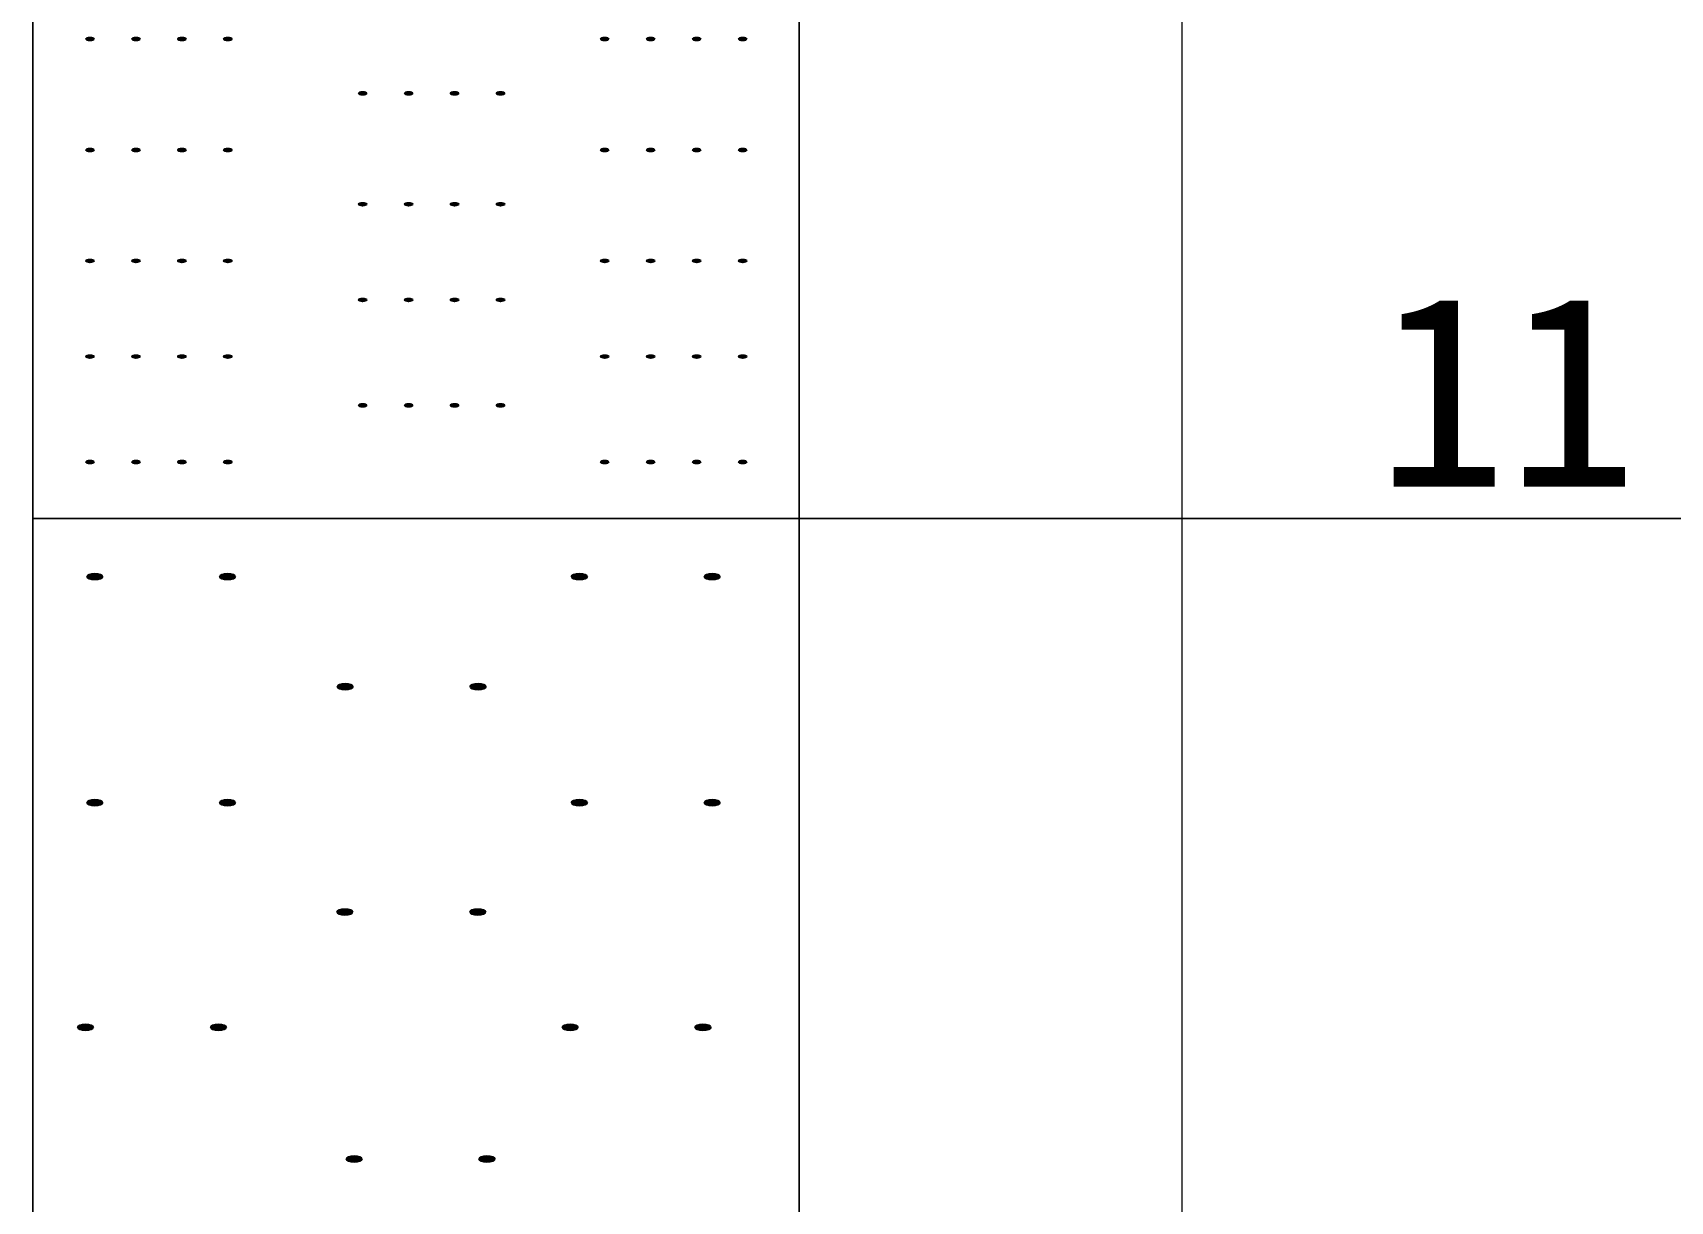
# Model space of a CAD drawing. Header units: millimetres. Extents: x -182 to 395, y -757 to 122.
# Drawn here: x -120.23 to -98.86, y -256.84 to -241.58 of the extents above; entities that cross this region are included whole.
import ezdxf

# ---------------------------------------------------------------- set-up
doc = ezdxf.new("R2010")
doc.units = ezdxf.units.MM
for name, color, linetype in [('KY2WL', 7, 'Continuous'), ('KY6WL', 7, 'Continuous'), ('岩性描述WT', 7, 'Continuous')]:
    doc.layers.add(name, color=color, linetype=linetype)
doc.styles.get("Standard").update_dxf_attribs({"font": ''})
doc.styles.get('Standard').set_extended_font_data('SimSun')

msp = doc.modelspace()

# ---------------------------------------------------------------- hatches: boundary and pattern name
at = {"layer": 'KY2WL'}
h = msp.add_hatch(color=256, dxfattribs=at)
edge = h.paths.add_edge_path()
edge.add_ellipse((-119.482, -241.667), major_axis=(0.05, 0), ratio=0.4, start_angle=0, end_angle=180)
edge.add_ellipse((-119.482, -241.667), major_axis=(0.05, 0), ratio=0.4, start_angle=180, end_angle=360)
h = msp.add_hatch(color=256, dxfattribs=at)
edge = h.paths.add_edge_path()
edge.add_ellipse((-118.882, -241.667), major_axis=(0.05, 0), ratio=0.4, start_angle=0, end_angle=180)
edge.add_ellipse((-118.882, -241.667), major_axis=(0.05, 0), ratio=0.4, start_angle=180, end_angle=360)
h = msp.add_hatch(color=256, dxfattribs=at)
edge = h.paths.add_edge_path()
edge.add_ellipse((-118.282, -241.667), major_axis=(0.05, 0), ratio=0.4, start_angle=0, end_angle=180)
edge.add_ellipse((-118.282, -241.667), major_axis=(0.05, 0), ratio=0.4, start_angle=180, end_angle=360)
h = msp.add_hatch(color=256, dxfattribs=at)
edge = h.paths.add_edge_path()
edge.add_ellipse((-117.682, -241.667), major_axis=(0.05, 0), ratio=0.4, start_angle=0, end_angle=180)
edge.add_ellipse((-117.682, -241.667), major_axis=(0.05, 0), ratio=0.4, start_angle=180, end_angle=360)
h = msp.add_hatch(color=256, dxfattribs=at)
edge = h.paths.add_edge_path()
edge.add_ellipse((-112.764, -241.667), major_axis=(0.05, 0), ratio=0.4, start_angle=0, end_angle=180)
edge.add_ellipse((-112.764, -241.667), major_axis=(0.05, 0), ratio=0.4, start_angle=180, end_angle=360)
h = msp.add_hatch(color=256, dxfattribs=at)
edge = h.paths.add_edge_path()
edge.add_ellipse((-112.164, -241.667), major_axis=(0.05, 0), ratio=0.4, start_angle=0, end_angle=180)
edge.add_ellipse((-112.164, -241.667), major_axis=(0.05, 0), ratio=0.4, start_angle=180, end_angle=360)
h = msp.add_hatch(color=256, dxfattribs=at)
edge = h.paths.add_edge_path()
edge.add_ellipse((-111.564, -241.667), major_axis=(0.05, 0), ratio=0.4, start_angle=0, end_angle=180)
edge.add_ellipse((-111.564, -241.667), major_axis=(0.05, 0), ratio=0.4, start_angle=180, end_angle=360)
h = msp.add_hatch(color=256, dxfattribs=at)
edge = h.paths.add_edge_path()
edge.add_ellipse((-110.964, -241.667), major_axis=(0.05, 0), ratio=0.4, start_angle=0, end_angle=180)
edge.add_ellipse((-110.964, -241.667), major_axis=(0.05, 0), ratio=0.4, start_angle=180, end_angle=360)
h = msp.add_hatch(color=256, dxfattribs=at)
edge = h.paths.add_edge_path()
edge.add_ellipse((-115.924, -242.375), major_axis=(0.05, 0), ratio=0.4, start_angle=0, end_angle=180)
edge.add_ellipse((-115.924, -242.375), major_axis=(0.05, 0), ratio=0.4, start_angle=180, end_angle=360)
h = msp.add_hatch(color=256, dxfattribs=at)
edge = h.paths.add_edge_path()
edge.add_ellipse((-115.924, -242.375), major_axis=(0.05, 0), ratio=0.4, start_angle=0, end_angle=180)
edge.add_ellipse((-115.924, -242.375), major_axis=(0.05, 0), ratio=0.4, start_angle=180, end_angle=360)
h = msp.add_hatch(color=256, dxfattribs=at)
edge = h.paths.add_edge_path()
edge.add_ellipse((-115.324, -242.375), major_axis=(0.05, 0), ratio=0.4, start_angle=0, end_angle=180)
edge.add_ellipse((-115.324, -242.375), major_axis=(0.05, 0), ratio=0.4, start_angle=180, end_angle=360)
h = msp.add_hatch(color=256, dxfattribs=at)
edge = h.paths.add_edge_path()
edge.add_ellipse((-115.324, -242.375), major_axis=(0.05, 0), ratio=0.4, start_angle=0, end_angle=180)
edge.add_ellipse((-115.324, -242.375), major_axis=(0.05, 0), ratio=0.4, start_angle=180, end_angle=360)
h = msp.add_hatch(color=256, dxfattribs=at)
edge = h.paths.add_edge_path()
edge.add_ellipse((-114.724, -242.375), major_axis=(0.05, 0), ratio=0.4, start_angle=0, end_angle=180)
edge.add_ellipse((-114.724, -242.375), major_axis=(0.05, 0), ratio=0.4, start_angle=180, end_angle=360)
h = msp.add_hatch(color=256, dxfattribs=at)
edge = h.paths.add_edge_path()
edge.add_ellipse((-114.724, -242.375), major_axis=(0.05, 0), ratio=0.4, start_angle=0, end_angle=180)
edge.add_ellipse((-114.724, -242.375), major_axis=(0.05, 0), ratio=0.4, start_angle=180, end_angle=360)
h = msp.add_hatch(color=256, dxfattribs=at)
edge = h.paths.add_edge_path()
edge.add_ellipse((-114.124, -242.375), major_axis=(0.05, 0), ratio=0.4, start_angle=0, end_angle=180)
edge.add_ellipse((-114.124, -242.375), major_axis=(0.05, 0), ratio=0.4, start_angle=180, end_angle=360)
h = msp.add_hatch(color=256, dxfattribs=at)
edge = h.paths.add_edge_path()
edge.add_ellipse((-114.124, -242.375), major_axis=(0.05, 0), ratio=0.4, start_angle=0, end_angle=180)
edge.add_ellipse((-114.124, -242.375), major_axis=(0.05, 0), ratio=0.4, start_angle=180, end_angle=360)
h = msp.add_hatch(color=256, dxfattribs=at)
edge = h.paths.add_edge_path()
edge.add_ellipse((-119.482, -243.115), major_axis=(0.05, 0), ratio=0.4, start_angle=0, end_angle=180)
edge.add_ellipse((-119.482, -243.115), major_axis=(0.05, 0), ratio=0.4, start_angle=180, end_angle=360)
h = msp.add_hatch(color=256, dxfattribs=at)
edge = h.paths.add_edge_path()
edge.add_ellipse((-119.482, -243.115), major_axis=(0.05, 0), ratio=0.4, start_angle=0, end_angle=180)
edge.add_ellipse((-119.482, -243.115), major_axis=(0.05, 0), ratio=0.4, start_angle=180, end_angle=360)
h = msp.add_hatch(color=256, dxfattribs=at)
edge = h.paths.add_edge_path()
edge.add_ellipse((-118.882, -243.115), major_axis=(0.05, 0), ratio=0.4, start_angle=0, end_angle=180)
edge.add_ellipse((-118.882, -243.115), major_axis=(0.05, 0), ratio=0.4, start_angle=180, end_angle=360)
h = msp.add_hatch(color=256, dxfattribs=at)
edge = h.paths.add_edge_path()
edge.add_ellipse((-118.882, -243.115), major_axis=(0.05, 0), ratio=0.4, start_angle=0, end_angle=180)
edge.add_ellipse((-118.882, -243.115), major_axis=(0.05, 0), ratio=0.4, start_angle=180, end_angle=360)
h = msp.add_hatch(color=256, dxfattribs=at)
edge = h.paths.add_edge_path()
edge.add_ellipse((-118.282, -243.115), major_axis=(0.05, 0), ratio=0.4, start_angle=0, end_angle=180)
edge.add_ellipse((-118.282, -243.115), major_axis=(0.05, 0), ratio=0.4, start_angle=180, end_angle=360)
h = msp.add_hatch(color=256, dxfattribs=at)
edge = h.paths.add_edge_path()
edge.add_ellipse((-118.282, -243.115), major_axis=(0.05, 0), ratio=0.4, start_angle=0, end_angle=180)
edge.add_ellipse((-118.282, -243.115), major_axis=(0.05, 0), ratio=0.4, start_angle=180, end_angle=360)
h = msp.add_hatch(color=256, dxfattribs=at)
edge = h.paths.add_edge_path()
edge.add_ellipse((-117.682, -243.115), major_axis=(0.05, 0), ratio=0.4, start_angle=0, end_angle=180)
edge.add_ellipse((-117.682, -243.115), major_axis=(0.05, 0), ratio=0.4, start_angle=180, end_angle=360)
h = msp.add_hatch(color=256, dxfattribs=at)
edge = h.paths.add_edge_path()
edge.add_ellipse((-117.682, -243.115), major_axis=(0.05, 0), ratio=0.4, start_angle=0, end_angle=180)
edge.add_ellipse((-117.682, -243.115), major_axis=(0.05, 0), ratio=0.4, start_angle=180, end_angle=360)
h = msp.add_hatch(color=256, dxfattribs=at)
edge = h.paths.add_edge_path()
edge.add_ellipse((-112.764, -243.115), major_axis=(0.05, 0), ratio=0.4, start_angle=0, end_angle=180)
edge.add_ellipse((-112.764, -243.115), major_axis=(0.05, 0), ratio=0.4, start_angle=180, end_angle=360)
h = msp.add_hatch(color=256, dxfattribs=at)
edge = h.paths.add_edge_path()
edge.add_ellipse((-112.764, -243.115), major_axis=(0.05, 0), ratio=0.4, start_angle=0, end_angle=180)
edge.add_ellipse((-112.764, -243.115), major_axis=(0.05, 0), ratio=0.4, start_angle=180, end_angle=360)
h = msp.add_hatch(color=256, dxfattribs=at)
edge = h.paths.add_edge_path()
edge.add_ellipse((-112.164, -243.115), major_axis=(0.05, 0), ratio=0.4, start_angle=0, end_angle=180)
edge.add_ellipse((-112.164, -243.115), major_axis=(0.05, 0), ratio=0.4, start_angle=180, end_angle=360)
h = msp.add_hatch(color=256, dxfattribs=at)
edge = h.paths.add_edge_path()
edge.add_ellipse((-112.164, -243.115), major_axis=(0.05, 0), ratio=0.4, start_angle=0, end_angle=180)
edge.add_ellipse((-112.164, -243.115), major_axis=(0.05, 0), ratio=0.4, start_angle=180, end_angle=360)
h = msp.add_hatch(color=256, dxfattribs=at)
edge = h.paths.add_edge_path()
edge.add_ellipse((-111.564, -243.115), major_axis=(0.05, 0), ratio=0.4, start_angle=0, end_angle=180)
edge.add_ellipse((-111.564, -243.115), major_axis=(0.05, 0), ratio=0.4, start_angle=180, end_angle=360)
h = msp.add_hatch(color=256, dxfattribs=at)
edge = h.paths.add_edge_path()
edge.add_ellipse((-111.564, -243.115), major_axis=(0.05, 0), ratio=0.4, start_angle=0, end_angle=180)
edge.add_ellipse((-111.564, -243.115), major_axis=(0.05, 0), ratio=0.4, start_angle=180, end_angle=360)
h = msp.add_hatch(color=256, dxfattribs=at)
edge = h.paths.add_edge_path()
edge.add_ellipse((-110.964, -243.115), major_axis=(0.05, 0), ratio=0.4, start_angle=0, end_angle=180)
edge.add_ellipse((-110.964, -243.115), major_axis=(0.05, 0), ratio=0.4, start_angle=180, end_angle=360)
h = msp.add_hatch(color=256, dxfattribs=at)
edge = h.paths.add_edge_path()
edge.add_ellipse((-110.964, -243.115), major_axis=(0.05, 0), ratio=0.4, start_angle=0, end_angle=180)
edge.add_ellipse((-110.964, -243.115), major_axis=(0.05, 0), ratio=0.4, start_angle=180, end_angle=360)
h = msp.add_hatch(color=256, dxfattribs=at)
edge = h.paths.add_edge_path()
edge.add_ellipse((-115.924, -243.823), major_axis=(0.05, 0), ratio=0.4, start_angle=0, end_angle=180)
edge.add_ellipse((-115.924, -243.823), major_axis=(0.05, 0), ratio=0.4, start_angle=180, end_angle=360)
h = msp.add_hatch(color=256, dxfattribs=at)
edge = h.paths.add_edge_path()
edge.add_ellipse((-115.924, -243.823), major_axis=(0.05, 0), ratio=0.4, start_angle=0, end_angle=180)
edge.add_ellipse((-115.924, -243.823), major_axis=(0.05, 0), ratio=0.4, start_angle=180, end_angle=360)
h = msp.add_hatch(color=256, dxfattribs=at)
edge = h.paths.add_edge_path()
edge.add_ellipse((-115.924, -243.823), major_axis=(0.05, 0), ratio=0.4, start_angle=0, end_angle=180)
edge.add_ellipse((-115.924, -243.823), major_axis=(0.05, 0), ratio=0.4, start_angle=180, end_angle=360)
h = msp.add_hatch(color=256, dxfattribs=at)
edge = h.paths.add_edge_path()
edge.add_ellipse((-115.924, -243.823), major_axis=(0.05, 0), ratio=0.4, start_angle=0, end_angle=180)
edge.add_ellipse((-115.924, -243.823), major_axis=(0.05, 0), ratio=0.4, start_angle=180, end_angle=360)
h = msp.add_hatch(color=256, dxfattribs=at)
edge = h.paths.add_edge_path()
edge.add_ellipse((-115.324, -243.823), major_axis=(0.05, 0), ratio=0.4, start_angle=0, end_angle=180)
edge.add_ellipse((-115.324, -243.823), major_axis=(0.05, 0), ratio=0.4, start_angle=180, end_angle=360)
h = msp.add_hatch(color=256, dxfattribs=at)
edge = h.paths.add_edge_path()
edge.add_ellipse((-115.324, -243.823), major_axis=(0.05, 0), ratio=0.4, start_angle=0, end_angle=180)
edge.add_ellipse((-115.324, -243.823), major_axis=(0.05, 0), ratio=0.4, start_angle=180, end_angle=360)
h = msp.add_hatch(color=256, dxfattribs=at)
edge = h.paths.add_edge_path()
edge.add_ellipse((-115.324, -243.823), major_axis=(0.05, 0), ratio=0.4, start_angle=0, end_angle=180)
edge.add_ellipse((-115.324, -243.823), major_axis=(0.05, 0), ratio=0.4, start_angle=180, end_angle=360)
h = msp.add_hatch(color=256, dxfattribs=at)
edge = h.paths.add_edge_path()
edge.add_ellipse((-115.324, -243.823), major_axis=(0.05, 0), ratio=0.4, start_angle=0, end_angle=180)
edge.add_ellipse((-115.324, -243.823), major_axis=(0.05, 0), ratio=0.4, start_angle=180, end_angle=360)
h = msp.add_hatch(color=256, dxfattribs=at)
edge = h.paths.add_edge_path()
edge.add_ellipse((-114.724, -243.823), major_axis=(0.05, 0), ratio=0.4, start_angle=0, end_angle=180)
edge.add_ellipse((-114.724, -243.823), major_axis=(0.05, 0), ratio=0.4, start_angle=180, end_angle=360)
h = msp.add_hatch(color=256, dxfattribs=at)
edge = h.paths.add_edge_path()
edge.add_ellipse((-114.724, -243.823), major_axis=(0.05, 0), ratio=0.4, start_angle=0, end_angle=180)
edge.add_ellipse((-114.724, -243.823), major_axis=(0.05, 0), ratio=0.4, start_angle=180, end_angle=360)
h = msp.add_hatch(color=256, dxfattribs=at)
edge = h.paths.add_edge_path()
edge.add_ellipse((-114.724, -243.823), major_axis=(0.05, 0), ratio=0.4, start_angle=0, end_angle=180)
edge.add_ellipse((-114.724, -243.823), major_axis=(0.05, 0), ratio=0.4, start_angle=180, end_angle=360)
h = msp.add_hatch(color=256, dxfattribs=at)
edge = h.paths.add_edge_path()
edge.add_ellipse((-114.724, -243.823), major_axis=(0.05, 0), ratio=0.4, start_angle=0, end_angle=180)
edge.add_ellipse((-114.724, -243.823), major_axis=(0.05, 0), ratio=0.4, start_angle=180, end_angle=360)
h = msp.add_hatch(color=256, dxfattribs=at)
edge = h.paths.add_edge_path()
edge.add_ellipse((-114.124, -243.823), major_axis=(0.05, 0), ratio=0.4, start_angle=0, end_angle=180)
edge.add_ellipse((-114.124, -243.823), major_axis=(0.05, 0), ratio=0.4, start_angle=180, end_angle=360)
h = msp.add_hatch(color=256, dxfattribs=at)
edge = h.paths.add_edge_path()
edge.add_ellipse((-114.124, -243.823), major_axis=(0.05, 0), ratio=0.4, start_angle=0, end_angle=180)
edge.add_ellipse((-114.124, -243.823), major_axis=(0.05, 0), ratio=0.4, start_angle=180, end_angle=360)
h = msp.add_hatch(color=256, dxfattribs=at)
edge = h.paths.add_edge_path()
edge.add_ellipse((-114.124, -243.823), major_axis=(0.05, 0), ratio=0.4, start_angle=0, end_angle=180)
edge.add_ellipse((-114.124, -243.823), major_axis=(0.05, 0), ratio=0.4, start_angle=180, end_angle=360)
h = msp.add_hatch(color=256, dxfattribs=at)
edge = h.paths.add_edge_path()
edge.add_ellipse((-114.124, -243.823), major_axis=(0.05, 0), ratio=0.4, start_angle=0, end_angle=180)
edge.add_ellipse((-114.124, -243.823), major_axis=(0.05, 0), ratio=0.4, start_angle=180, end_angle=360)
h = msp.add_hatch(color=256, dxfattribs=at)
edge = h.paths.add_edge_path()
edge.add_ellipse((-119.482, -244.563), major_axis=(0.05, 0), ratio=0.4, start_angle=0, end_angle=180)
edge.add_ellipse((-119.482, -244.563), major_axis=(-0.05, 0), ratio=0.4, start_angle=0, end_angle=180)
h = msp.add_hatch(color=256, dxfattribs=at)
edge = h.paths.add_edge_path()
edge.add_ellipse((-119.482, -244.563), major_axis=(0.05, 0), ratio=0.4, start_angle=0, end_angle=180)
edge.add_ellipse((-119.482, -244.563), major_axis=(-0.05, 0), ratio=0.4, start_angle=0, end_angle=180)
h = msp.add_hatch(color=256, dxfattribs=at)
edge = h.paths.add_edge_path()
edge.add_ellipse((-118.882, -244.563), major_axis=(0.05, 0), ratio=0.4, start_angle=0, end_angle=180)
edge.add_ellipse((-118.882, -244.563), major_axis=(-0.05, 0), ratio=0.4, start_angle=0, end_angle=180)
h = msp.add_hatch(color=256, dxfattribs=at)
edge = h.paths.add_edge_path()
edge.add_ellipse((-118.882, -244.563), major_axis=(0.05, 0), ratio=0.4, start_angle=0, end_angle=180)
edge.add_ellipse((-118.882, -244.563), major_axis=(-0.05, 0), ratio=0.4, start_angle=0, end_angle=180)
h = msp.add_hatch(color=256, dxfattribs=at)
edge = h.paths.add_edge_path()
edge.add_ellipse((-118.282, -244.563), major_axis=(0.05, 0), ratio=0.4, start_angle=0, end_angle=180)
edge.add_ellipse((-118.282, -244.563), major_axis=(-0.05, 0), ratio=0.4, start_angle=0, end_angle=180)
h = msp.add_hatch(color=256, dxfattribs=at)
edge = h.paths.add_edge_path()
edge.add_ellipse((-118.282, -244.563), major_axis=(0.05, 0), ratio=0.4, start_angle=0, end_angle=180)
edge.add_ellipse((-118.282, -244.563), major_axis=(-0.05, 0), ratio=0.4, start_angle=0, end_angle=180)
h = msp.add_hatch(color=256, dxfattribs=at)
edge = h.paths.add_edge_path()
edge.add_ellipse((-117.682, -244.563), major_axis=(0.05, 0), ratio=0.4, start_angle=0, end_angle=180)
edge.add_ellipse((-117.682, -244.563), major_axis=(-0.05, 0), ratio=0.4, start_angle=0, end_angle=180)
h = msp.add_hatch(color=256, dxfattribs=at)
edge = h.paths.add_edge_path()
edge.add_ellipse((-117.682, -244.563), major_axis=(0.05, 0), ratio=0.4, start_angle=0, end_angle=180)
edge.add_ellipse((-117.682, -244.563), major_axis=(-0.05, 0), ratio=0.4, start_angle=0, end_angle=180)
h = msp.add_hatch(color=256, dxfattribs=at)
edge = h.paths.add_edge_path()
edge.add_ellipse((-112.764, -244.563), major_axis=(0.05, 0), ratio=0.4, start_angle=0, end_angle=180)
edge.add_ellipse((-112.764, -244.563), major_axis=(-0.05, 0), ratio=0.4, start_angle=0, end_angle=180)
h = msp.add_hatch(color=256, dxfattribs=at)
edge = h.paths.add_edge_path()
edge.add_ellipse((-112.764, -244.563), major_axis=(0.05, 0), ratio=0.4, start_angle=0, end_angle=180)
edge.add_ellipse((-112.764, -244.563), major_axis=(-0.05, 0), ratio=0.4, start_angle=0, end_angle=180)
h = msp.add_hatch(color=256, dxfattribs=at)
edge = h.paths.add_edge_path()
edge.add_ellipse((-112.164, -244.563), major_axis=(0.05, 0), ratio=0.4, start_angle=0, end_angle=180)
edge.add_ellipse((-112.164, -244.563), major_axis=(-0.05, 0), ratio=0.4, start_angle=0, end_angle=180)
h = msp.add_hatch(color=256, dxfattribs=at)
edge = h.paths.add_edge_path()
edge.add_ellipse((-112.164, -244.563), major_axis=(0.05, 0), ratio=0.4, start_angle=0, end_angle=180)
edge.add_ellipse((-112.164, -244.563), major_axis=(-0.05, 0), ratio=0.4, start_angle=0, end_angle=180)
h = msp.add_hatch(color=256, dxfattribs=at)
edge = h.paths.add_edge_path()
edge.add_ellipse((-111.564, -244.563), major_axis=(0.05, 0), ratio=0.4, start_angle=0, end_angle=180)
edge.add_ellipse((-111.564, -244.563), major_axis=(-0.05, 0), ratio=0.4, start_angle=0, end_angle=180)
h = msp.add_hatch(color=256, dxfattribs=at)
edge = h.paths.add_edge_path()
edge.add_ellipse((-111.564, -244.563), major_axis=(0.05, 0), ratio=0.4, start_angle=0, end_angle=180)
edge.add_ellipse((-111.564, -244.563), major_axis=(-0.05, 0), ratio=0.4, start_angle=0, end_angle=180)
h = msp.add_hatch(color=256, dxfattribs=at)
edge = h.paths.add_edge_path()
edge.add_ellipse((-110.964, -244.563), major_axis=(0.05, 0), ratio=0.4, start_angle=0, end_angle=180)
edge.add_ellipse((-110.964, -244.563), major_axis=(-0.05, 0), ratio=0.4, start_angle=0, end_angle=180)
h = msp.add_hatch(color=256, dxfattribs=at)
edge = h.paths.add_edge_path()
edge.add_ellipse((-110.964, -244.563), major_axis=(0.05, 0), ratio=0.4, start_angle=0, end_angle=180)
edge.add_ellipse((-110.964, -244.563), major_axis=(-0.05, 0), ratio=0.4, start_angle=0, end_angle=180)
h = msp.add_hatch(color=256, dxfattribs=at)
edge = h.paths.add_edge_path()
edge.add_ellipse((-115.924, -245.072), major_axis=(0.05, 0), ratio=0.4, start_angle=0, end_angle=180)
edge.add_ellipse((-115.924, -245.072), major_axis=(-0.05, 0), ratio=0.4, start_angle=0, end_angle=180)
h = msp.add_hatch(color=256, dxfattribs=at)
edge = h.paths.add_edge_path()
edge.add_ellipse((-115.924, -245.072), major_axis=(0.05, 0), ratio=0.4, start_angle=0, end_angle=180)
edge.add_ellipse((-115.924, -245.072), major_axis=(-0.05, 0), ratio=0.4, start_angle=0, end_angle=180)
h = msp.add_hatch(color=256, dxfattribs=at)
edge = h.paths.add_edge_path()
edge.add_ellipse((-115.924, -245.072), major_axis=(0.05, 0), ratio=0.4, start_angle=0, end_angle=180)
edge.add_ellipse((-115.924, -245.072), major_axis=(-0.05, 0), ratio=0.4, start_angle=0, end_angle=180)
h = msp.add_hatch(color=256, dxfattribs=at)
edge = h.paths.add_edge_path()
edge.add_ellipse((-115.924, -245.072), major_axis=(0.05, 0), ratio=0.4, start_angle=0, end_angle=180)
edge.add_ellipse((-115.924, -245.072), major_axis=(-0.05, 0), ratio=0.4, start_angle=0, end_angle=180)
h = msp.add_hatch(color=256, dxfattribs=at)
edge = h.paths.add_edge_path()
edge.add_ellipse((-115.324, -245.072), major_axis=(0.05, 0), ratio=0.4, start_angle=0, end_angle=180)
edge.add_ellipse((-115.324, -245.072), major_axis=(-0.05, 0), ratio=0.4, start_angle=0, end_angle=180)
h = msp.add_hatch(color=256, dxfattribs=at)
edge = h.paths.add_edge_path()
edge.add_ellipse((-115.324, -245.072), major_axis=(0.05, 0), ratio=0.4, start_angle=0, end_angle=180)
edge.add_ellipse((-115.324, -245.072), major_axis=(-0.05, 0), ratio=0.4, start_angle=0, end_angle=180)
h = msp.add_hatch(color=256, dxfattribs=at)
edge = h.paths.add_edge_path()
edge.add_ellipse((-115.324, -245.072), major_axis=(0.05, 0), ratio=0.4, start_angle=0, end_angle=180)
edge.add_ellipse((-115.324, -245.072), major_axis=(-0.05, 0), ratio=0.4, start_angle=0, end_angle=180)
h = msp.add_hatch(color=256, dxfattribs=at)
edge = h.paths.add_edge_path()
edge.add_ellipse((-115.324, -245.072), major_axis=(0.05, 0), ratio=0.4, start_angle=0, end_angle=180)
edge.add_ellipse((-115.324, -245.072), major_axis=(-0.05, 0), ratio=0.4, start_angle=0, end_angle=180)
h = msp.add_hatch(color=256, dxfattribs=at)
edge = h.paths.add_edge_path()
edge.add_ellipse((-114.724, -245.072), major_axis=(0.05, 0), ratio=0.4, start_angle=0, end_angle=180)
edge.add_ellipse((-114.724, -245.072), major_axis=(-0.05, 0), ratio=0.4, start_angle=0, end_angle=180)
h = msp.add_hatch(color=256, dxfattribs=at)
edge = h.paths.add_edge_path()
edge.add_ellipse((-114.724, -245.072), major_axis=(0.05, 0), ratio=0.4, start_angle=0, end_angle=180)
edge.add_ellipse((-114.724, -245.072), major_axis=(-0.05, 0), ratio=0.4, start_angle=0, end_angle=180)
h = msp.add_hatch(color=256, dxfattribs=at)
edge = h.paths.add_edge_path()
edge.add_ellipse((-114.724, -245.072), major_axis=(0.05, 0), ratio=0.4, start_angle=0, end_angle=180)
edge.add_ellipse((-114.724, -245.072), major_axis=(-0.05, 0), ratio=0.4, start_angle=0, end_angle=180)
h = msp.add_hatch(color=256, dxfattribs=at)
edge = h.paths.add_edge_path()
edge.add_ellipse((-114.724, -245.072), major_axis=(0.05, 0), ratio=0.4, start_angle=0, end_angle=180)
edge.add_ellipse((-114.724, -245.072), major_axis=(-0.05, 0), ratio=0.4, start_angle=0, end_angle=180)
h = msp.add_hatch(color=256, dxfattribs=at)
edge = h.paths.add_edge_path()
edge.add_ellipse((-114.124, -245.072), major_axis=(0.05, 0), ratio=0.4, start_angle=0, end_angle=180)
edge.add_ellipse((-114.124, -245.072), major_axis=(-0.05, 0), ratio=0.4, start_angle=0, end_angle=180)
h = msp.add_hatch(color=256, dxfattribs=at)
edge = h.paths.add_edge_path()
edge.add_ellipse((-114.124, -245.072), major_axis=(0.05, 0), ratio=0.4, start_angle=0, end_angle=180)
edge.add_ellipse((-114.124, -245.072), major_axis=(-0.05, 0), ratio=0.4, start_angle=0, end_angle=180)
h = msp.add_hatch(color=256, dxfattribs=at)
edge = h.paths.add_edge_path()
edge.add_ellipse((-114.124, -245.072), major_axis=(0.05, 0), ratio=0.4, start_angle=0, end_angle=180)
edge.add_ellipse((-114.124, -245.072), major_axis=(-0.05, 0), ratio=0.4, start_angle=0, end_angle=180)
h = msp.add_hatch(color=256, dxfattribs=at)
edge = h.paths.add_edge_path()
edge.add_ellipse((-114.124, -245.072), major_axis=(0.05, 0), ratio=0.4, start_angle=0, end_angle=180)
edge.add_ellipse((-114.124, -245.072), major_axis=(-0.05, 0), ratio=0.4, start_angle=0, end_angle=180)
h = msp.add_hatch(color=256, dxfattribs=at)
edge = h.paths.add_edge_path()
edge.add_ellipse((-119.482, -245.812), major_axis=(0.05, 0), ratio=0.4, start_angle=0, end_angle=180)
edge.add_ellipse((-119.482, -245.812), major_axis=(0.05, 0), ratio=0.4, start_angle=180, end_angle=360)
h = msp.add_hatch(color=256, dxfattribs=at)
edge = h.paths.add_edge_path()
edge.add_ellipse((-119.482, -245.812), major_axis=(0.05, 0), ratio=0.4, start_angle=0, end_angle=180)
edge.add_ellipse((-119.482, -245.812), major_axis=(0.05, 0), ratio=0.4, start_angle=180, end_angle=360)
h = msp.add_hatch(color=256, dxfattribs=at)
edge = h.paths.add_edge_path()
edge.add_ellipse((-118.882, -245.812), major_axis=(0.05, 0), ratio=0.4, start_angle=0, end_angle=180)
edge.add_ellipse((-118.882, -245.812), major_axis=(0.05, 0), ratio=0.4, start_angle=180, end_angle=360)
h = msp.add_hatch(color=256, dxfattribs=at)
edge = h.paths.add_edge_path()
edge.add_ellipse((-118.882, -245.812), major_axis=(0.05, 0), ratio=0.4, start_angle=0, end_angle=180)
edge.add_ellipse((-118.882, -245.812), major_axis=(0.05, 0), ratio=0.4, start_angle=180, end_angle=360)
h = msp.add_hatch(color=256, dxfattribs=at)
edge = h.paths.add_edge_path()
edge.add_ellipse((-118.282, -245.812), major_axis=(0.05, 0), ratio=0.4, start_angle=0, end_angle=180)
edge.add_ellipse((-118.282, -245.812), major_axis=(0.05, 0), ratio=0.4, start_angle=180, end_angle=360)
h = msp.add_hatch(color=256, dxfattribs=at)
edge = h.paths.add_edge_path()
edge.add_ellipse((-118.282, -245.812), major_axis=(0.05, 0), ratio=0.4, start_angle=0, end_angle=180)
edge.add_ellipse((-118.282, -245.812), major_axis=(0.05, 0), ratio=0.4, start_angle=180, end_angle=360)
h = msp.add_hatch(color=256, dxfattribs=at)
edge = h.paths.add_edge_path()
edge.add_ellipse((-117.682, -245.812), major_axis=(0.05, 0), ratio=0.4, start_angle=0, end_angle=180)
edge.add_ellipse((-117.682, -245.812), major_axis=(0.05, 0), ratio=0.4, start_angle=180, end_angle=360)
h = msp.add_hatch(color=256, dxfattribs=at)
edge = h.paths.add_edge_path()
edge.add_ellipse((-117.682, -245.812), major_axis=(0.05, 0), ratio=0.4, start_angle=0, end_angle=180)
edge.add_ellipse((-117.682, -245.812), major_axis=(0.05, 0), ratio=0.4, start_angle=180, end_angle=360)
h = msp.add_hatch(color=256, dxfattribs=at)
edge = h.paths.add_edge_path()
edge.add_ellipse((-112.764, -245.812), major_axis=(0.05, 0), ratio=0.4, start_angle=0, end_angle=180)
edge.add_ellipse((-112.764, -245.812), major_axis=(0.05, 0), ratio=0.4, start_angle=180, end_angle=360)
h = msp.add_hatch(color=256, dxfattribs=at)
edge = h.paths.add_edge_path()
edge.add_ellipse((-112.764, -245.812), major_axis=(0.05, 0), ratio=0.4, start_angle=0, end_angle=180)
edge.add_ellipse((-112.764, -245.812), major_axis=(0.05, 0), ratio=0.4, start_angle=180, end_angle=360)
h = msp.add_hatch(color=256, dxfattribs=at)
edge = h.paths.add_edge_path()
edge.add_ellipse((-112.164, -245.812), major_axis=(0.05, 0), ratio=0.4, start_angle=0, end_angle=180)
edge.add_ellipse((-112.164, -245.812), major_axis=(0.05, 0), ratio=0.4, start_angle=180, end_angle=360)
h = msp.add_hatch(color=256, dxfattribs=at)
edge = h.paths.add_edge_path()
edge.add_ellipse((-112.164, -245.812), major_axis=(0.05, 0), ratio=0.4, start_angle=0, end_angle=180)
edge.add_ellipse((-112.164, -245.812), major_axis=(0.05, 0), ratio=0.4, start_angle=180, end_angle=360)
h = msp.add_hatch(color=256, dxfattribs=at)
edge = h.paths.add_edge_path()
edge.add_ellipse((-111.564, -245.812), major_axis=(0.05, 0), ratio=0.4, start_angle=0, end_angle=180)
edge.add_ellipse((-111.564, -245.812), major_axis=(0.05, 0), ratio=0.4, start_angle=180, end_angle=360)
h = msp.add_hatch(color=256, dxfattribs=at)
edge = h.paths.add_edge_path()
edge.add_ellipse((-111.564, -245.812), major_axis=(0.05, 0), ratio=0.4, start_angle=0, end_angle=180)
edge.add_ellipse((-111.564, -245.812), major_axis=(0.05, 0), ratio=0.4, start_angle=180, end_angle=360)
h = msp.add_hatch(color=256, dxfattribs=at)
edge = h.paths.add_edge_path()
edge.add_ellipse((-110.964, -245.812), major_axis=(0.05, 0), ratio=0.4, start_angle=0, end_angle=180)
edge.add_ellipse((-110.964, -245.812), major_axis=(0.05, 0), ratio=0.4, start_angle=180, end_angle=360)
h = msp.add_hatch(color=256, dxfattribs=at)
edge = h.paths.add_edge_path()
edge.add_ellipse((-110.964, -245.812), major_axis=(0.05, 0), ratio=0.4, start_angle=0, end_angle=180)
edge.add_ellipse((-110.964, -245.812), major_axis=(0.05, 0), ratio=0.4, start_angle=180, end_angle=360)
h = msp.add_hatch(color=256, dxfattribs=at)
edge = h.paths.add_edge_path()
edge.add_ellipse((-115.924, -246.448), major_axis=(0.05, 0), ratio=0.4, start_angle=0, end_angle=180)
edge.add_ellipse((-115.924, -246.448), major_axis=(0.05, 0), ratio=0.4, start_angle=180, end_angle=360)
h = msp.add_hatch(color=256, dxfattribs=at)
edge = h.paths.add_edge_path()
edge.add_ellipse((-115.924, -246.448), major_axis=(0.05, 0), ratio=0.4, start_angle=0, end_angle=180)
edge.add_ellipse((-115.924, -246.448), major_axis=(0.05, 0), ratio=0.4, start_angle=180, end_angle=360)
h = msp.add_hatch(color=256, dxfattribs=at)
edge = h.paths.add_edge_path()
edge.add_ellipse((-115.924, -246.448), major_axis=(0.05, 0), ratio=0.4, start_angle=0, end_angle=180)
edge.add_ellipse((-115.924, -246.448), major_axis=(0.05, 0), ratio=0.4, start_angle=180, end_angle=360)
h = msp.add_hatch(color=256, dxfattribs=at)
edge = h.paths.add_edge_path()
edge.add_ellipse((-115.924, -246.448), major_axis=(0.05, 0), ratio=0.4, start_angle=0, end_angle=180)
edge.add_ellipse((-115.924, -246.448), major_axis=(0.05, 0), ratio=0.4, start_angle=180, end_angle=360)
h = msp.add_hatch(color=256, dxfattribs=at)
edge = h.paths.add_edge_path()
edge.add_ellipse((-115.324, -246.448), major_axis=(0.05, 0), ratio=0.4, start_angle=0, end_angle=180)
edge.add_ellipse((-115.324, -246.448), major_axis=(0.05, 0), ratio=0.4, start_angle=180, end_angle=360)
h = msp.add_hatch(color=256, dxfattribs=at)
edge = h.paths.add_edge_path()
edge.add_ellipse((-115.324, -246.448), major_axis=(0.05, 0), ratio=0.4, start_angle=0, end_angle=180)
edge.add_ellipse((-115.324, -246.448), major_axis=(0.05, 0), ratio=0.4, start_angle=180, end_angle=360)
h = msp.add_hatch(color=256, dxfattribs=at)
edge = h.paths.add_edge_path()
edge.add_ellipse((-115.324, -246.448), major_axis=(0.05, 0), ratio=0.4, start_angle=0, end_angle=180)
edge.add_ellipse((-115.324, -246.448), major_axis=(0.05, 0), ratio=0.4, start_angle=180, end_angle=360)
h = msp.add_hatch(color=256, dxfattribs=at)
edge = h.paths.add_edge_path()
edge.add_ellipse((-115.324, -246.448), major_axis=(0.05, 0), ratio=0.4, start_angle=0, end_angle=180)
edge.add_ellipse((-115.324, -246.448), major_axis=(0.05, 0), ratio=0.4, start_angle=180, end_angle=360)
h = msp.add_hatch(color=256, dxfattribs=at)
edge = h.paths.add_edge_path()
edge.add_ellipse((-114.724, -246.448), major_axis=(0.05, 0), ratio=0.4, start_angle=0, end_angle=180)
edge.add_ellipse((-114.724, -246.448), major_axis=(0.05, 0), ratio=0.4, start_angle=180, end_angle=360)
h = msp.add_hatch(color=256, dxfattribs=at)
edge = h.paths.add_edge_path()
edge.add_ellipse((-114.724, -246.448), major_axis=(0.05, 0), ratio=0.4, start_angle=0, end_angle=180)
edge.add_ellipse((-114.724, -246.448), major_axis=(0.05, 0), ratio=0.4, start_angle=180, end_angle=360)
h = msp.add_hatch(color=256, dxfattribs=at)
edge = h.paths.add_edge_path()
edge.add_ellipse((-114.724, -246.448), major_axis=(0.05, 0), ratio=0.4, start_angle=0, end_angle=180)
edge.add_ellipse((-114.724, -246.448), major_axis=(0.05, 0), ratio=0.4, start_angle=180, end_angle=360)
h = msp.add_hatch(color=256, dxfattribs=at)
edge = h.paths.add_edge_path()
edge.add_ellipse((-114.724, -246.448), major_axis=(0.05, 0), ratio=0.4, start_angle=0, end_angle=180)
edge.add_ellipse((-114.724, -246.448), major_axis=(0.05, 0), ratio=0.4, start_angle=180, end_angle=360)
h = msp.add_hatch(color=256, dxfattribs=at)
edge = h.paths.add_edge_path()
edge.add_ellipse((-114.124, -246.448), major_axis=(0.05, 0), ratio=0.4, start_angle=0, end_angle=180)
edge.add_ellipse((-114.124, -246.448), major_axis=(0.05, 0), ratio=0.4, start_angle=180, end_angle=360)
h = msp.add_hatch(color=256, dxfattribs=at)
edge = h.paths.add_edge_path()
edge.add_ellipse((-114.124, -246.448), major_axis=(0.05, 0), ratio=0.4, start_angle=0, end_angle=180)
edge.add_ellipse((-114.124, -246.448), major_axis=(0.05, 0), ratio=0.4, start_angle=180, end_angle=360)
h = msp.add_hatch(color=256, dxfattribs=at)
edge = h.paths.add_edge_path()
edge.add_ellipse((-114.124, -246.448), major_axis=(0.05, 0), ratio=0.4, start_angle=0, end_angle=180)
edge.add_ellipse((-114.124, -246.448), major_axis=(0.05, 0), ratio=0.4, start_angle=180, end_angle=360)
h = msp.add_hatch(color=256, dxfattribs=at)
edge = h.paths.add_edge_path()
edge.add_ellipse((-114.124, -246.448), major_axis=(0.05, 0), ratio=0.4, start_angle=0, end_angle=180)
edge.add_ellipse((-114.124, -246.448), major_axis=(0.05, 0), ratio=0.4, start_angle=180, end_angle=360)
h = msp.add_hatch(color=256, dxfattribs=at)
edge = h.paths.add_edge_path()
edge.add_ellipse((-119.482, -247.188), major_axis=(0.05, 0), ratio=0.4, start_angle=0, end_angle=180)
edge.add_ellipse((-119.482, -247.188), major_axis=(0.05, 0), ratio=0.4, start_angle=180, end_angle=360)
h = msp.add_hatch(color=256, dxfattribs=at)
edge = h.paths.add_edge_path()
edge.add_ellipse((-119.482, -247.188), major_axis=(0.05, 0), ratio=0.4, start_angle=0, end_angle=180)
edge.add_ellipse((-119.482, -247.188), major_axis=(0.05, 0), ratio=0.4, start_angle=180, end_angle=360)
h = msp.add_hatch(color=256, dxfattribs=at)
edge = h.paths.add_edge_path()
edge.add_ellipse((-118.882, -247.188), major_axis=(0.05, 0), ratio=0.4, start_angle=0, end_angle=180)
edge.add_ellipse((-118.882, -247.188), major_axis=(0.05, 0), ratio=0.4, start_angle=180, end_angle=360)
h = msp.add_hatch(color=256, dxfattribs=at)
edge = h.paths.add_edge_path()
edge.add_ellipse((-118.882, -247.188), major_axis=(0.05, 0), ratio=0.4, start_angle=0, end_angle=180)
edge.add_ellipse((-118.882, -247.188), major_axis=(0.05, 0), ratio=0.4, start_angle=180, end_angle=360)
h = msp.add_hatch(color=256, dxfattribs=at)
edge = h.paths.add_edge_path()
edge.add_ellipse((-118.282, -247.188), major_axis=(0.05, 0), ratio=0.4, start_angle=0, end_angle=180)
edge.add_ellipse((-118.282, -247.188), major_axis=(0.05, 0), ratio=0.4, start_angle=180, end_angle=360)
h = msp.add_hatch(color=256, dxfattribs=at)
edge = h.paths.add_edge_path()
edge.add_ellipse((-118.282, -247.188), major_axis=(0.05, 0), ratio=0.4, start_angle=0, end_angle=180)
edge.add_ellipse((-118.282, -247.188), major_axis=(0.05, 0), ratio=0.4, start_angle=180, end_angle=360)
h = msp.add_hatch(color=256, dxfattribs=at)
edge = h.paths.add_edge_path()
edge.add_ellipse((-117.682, -247.188), major_axis=(0.05, 0), ratio=0.4, start_angle=0, end_angle=180)
edge.add_ellipse((-117.682, -247.188), major_axis=(0.05, 0), ratio=0.4, start_angle=180, end_angle=360)
h = msp.add_hatch(color=256, dxfattribs=at)
edge = h.paths.add_edge_path()
edge.add_ellipse((-117.682, -247.188), major_axis=(0.05, 0), ratio=0.4, start_angle=0, end_angle=180)
edge.add_ellipse((-117.682, -247.188), major_axis=(0.05, 0), ratio=0.4, start_angle=180, end_angle=360)
h = msp.add_hatch(color=256, dxfattribs=at)
edge = h.paths.add_edge_path()
edge.add_ellipse((-112.764, -247.188), major_axis=(0.05, 0), ratio=0.4, start_angle=0, end_angle=180)
edge.add_ellipse((-112.764, -247.188), major_axis=(0.05, 0), ratio=0.4, start_angle=180, end_angle=360)
h = msp.add_hatch(color=256, dxfattribs=at)
edge = h.paths.add_edge_path()
edge.add_ellipse((-112.764, -247.188), major_axis=(0.05, 0), ratio=0.4, start_angle=0, end_angle=180)
edge.add_ellipse((-112.764, -247.188), major_axis=(0.05, 0), ratio=0.4, start_angle=180, end_angle=360)
h = msp.add_hatch(color=256, dxfattribs=at)
edge = h.paths.add_edge_path()
edge.add_ellipse((-112.164, -247.188), major_axis=(0.05, 0), ratio=0.4, start_angle=0, end_angle=180)
edge.add_ellipse((-112.164, -247.188), major_axis=(0.05, 0), ratio=0.4, start_angle=180, end_angle=360)
h = msp.add_hatch(color=256, dxfattribs=at)
edge = h.paths.add_edge_path()
edge.add_ellipse((-112.164, -247.188), major_axis=(0.05, 0), ratio=0.4, start_angle=0, end_angle=180)
edge.add_ellipse((-112.164, -247.188), major_axis=(0.05, 0), ratio=0.4, start_angle=180, end_angle=360)
h = msp.add_hatch(color=256, dxfattribs=at)
edge = h.paths.add_edge_path()
edge.add_ellipse((-111.564, -247.188), major_axis=(0.05, 0), ratio=0.4, start_angle=0, end_angle=180)
edge.add_ellipse((-111.564, -247.188), major_axis=(0.05, 0), ratio=0.4, start_angle=180, end_angle=360)
h = msp.add_hatch(color=256, dxfattribs=at)
edge = h.paths.add_edge_path()
edge.add_ellipse((-111.564, -247.188), major_axis=(0.05, 0), ratio=0.4, start_angle=0, end_angle=180)
edge.add_ellipse((-111.564, -247.188), major_axis=(0.05, 0), ratio=0.4, start_angle=180, end_angle=360)
h = msp.add_hatch(color=256, dxfattribs=at)
edge = h.paths.add_edge_path()
edge.add_ellipse((-110.964, -247.188), major_axis=(0.05, 0), ratio=0.4, start_angle=0, end_angle=180)
edge.add_ellipse((-110.964, -247.188), major_axis=(0.05, 0), ratio=0.4, start_angle=180, end_angle=360)
h = msp.add_hatch(color=256, dxfattribs=at)
edge = h.paths.add_edge_path()
edge.add_ellipse((-110.964, -247.188), major_axis=(0.05, 0), ratio=0.4, start_angle=0, end_angle=180)
edge.add_ellipse((-110.964, -247.188), major_axis=(0.05, 0), ratio=0.4, start_angle=180, end_angle=360)
h = msp.add_hatch(color=256, dxfattribs=at)
edge = h.paths.add_edge_path()
edge.add_ellipse((-119.418, -248.684), major_axis=(0.1, 0), ratio=0.4, start_angle=0, end_angle=180)
edge.add_ellipse((-119.418, -248.684), major_axis=(-0.1, 0), ratio=0.4, start_angle=0, end_angle=180)
h = msp.add_hatch(color=256, dxfattribs=at)
edge = h.paths.add_edge_path()
edge.add_ellipse((-117.685, -248.684), major_axis=(0.1, 0), ratio=0.4, start_angle=0, end_angle=180)
edge.add_ellipse((-117.685, -248.684), major_axis=(-0.1, 0), ratio=0.4, start_angle=0, end_angle=180)
h = msp.add_hatch(color=256, dxfattribs=at)
edge = h.paths.add_edge_path()
edge.add_ellipse((-113.095, -248.684), major_axis=(0.1, 0), ratio=0.4, start_angle=0, end_angle=180)
edge.add_ellipse((-113.095, -248.684), major_axis=(-0.1, 0), ratio=0.4, start_angle=0, end_angle=180)
h = msp.add_hatch(color=256, dxfattribs=at)
edge = h.paths.add_edge_path()
edge.add_ellipse((-111.362, -248.684), major_axis=(0.1, 0), ratio=0.4, start_angle=0, end_angle=180)
edge.add_ellipse((-111.362, -248.684), major_axis=(-0.1, 0), ratio=0.4, start_angle=0, end_angle=180)
h = msp.add_hatch(color=256, dxfattribs=at)
edge = h.paths.add_edge_path()
edge.add_ellipse((-116.15, -250.121), major_axis=(0.1, 0), ratio=0.4, start_angle=0, end_angle=180)
edge.add_ellipse((-116.15, -250.121), major_axis=(-0.1, 0), ratio=0.4, start_angle=0, end_angle=180)
h = msp.add_hatch(color=256, dxfattribs=at)
edge = h.paths.add_edge_path()
edge.add_ellipse((-114.417, -250.121), major_axis=(0.1, 0), ratio=0.4, start_angle=0, end_angle=180)
edge.add_ellipse((-114.417, -250.121), major_axis=(-0.1, 0), ratio=0.4, start_angle=0, end_angle=180)
h = msp.add_hatch(color=256, dxfattribs=at)
edge = h.paths.add_edge_path()
edge.add_ellipse((-119.418, -251.635), major_axis=(0.1, 0), ratio=0.4, start_angle=0, end_angle=180)
edge.add_ellipse((-119.418, -251.635), major_axis=(-0.1, 0), ratio=0.4, start_angle=0, end_angle=180)
h = msp.add_hatch(color=256, dxfattribs=at)
edge = h.paths.add_edge_path()
edge.add_ellipse((-117.685, -251.635), major_axis=(0.1, 0), ratio=0.4, start_angle=0, end_angle=180)
edge.add_ellipse((-117.685, -251.635), major_axis=(-0.1, 0), ratio=0.4, start_angle=0, end_angle=180)
h = msp.add_hatch(color=256, dxfattribs=at)
edge = h.paths.add_edge_path()
edge.add_ellipse((-113.095, -251.635), major_axis=(0.1, 0), ratio=0.4, start_angle=0, end_angle=180)
edge.add_ellipse((-113.095, -251.635), major_axis=(-0.1, 0), ratio=0.4, start_angle=0, end_angle=180)
h = msp.add_hatch(color=256, dxfattribs=at)
edge = h.paths.add_edge_path()
edge.add_ellipse((-111.362, -251.635), major_axis=(0.1, 0), ratio=0.4, start_angle=0, end_angle=180)
edge.add_ellipse((-111.362, -251.635), major_axis=(-0.1, 0), ratio=0.4, start_angle=0, end_angle=180)
h = msp.add_hatch(color=256, dxfattribs=at)
edge = h.paths.add_edge_path()
edge.add_ellipse((-116.154, -253.064), major_axis=(-0.1, 0), ratio=0.4, start_angle=180, end_angle=360)
edge.add_ellipse((-116.154, -253.064), major_axis=(0.1, 0), ratio=0.4, start_angle=180, end_angle=360)
h = msp.add_hatch(color=256, dxfattribs=at)
edge = h.paths.add_edge_path()
edge.add_ellipse((-114.421, -253.064), major_axis=(-0.1, 0), ratio=0.4, start_angle=180, end_angle=360)
edge.add_ellipse((-114.421, -253.064), major_axis=(0.1, 0), ratio=0.4, start_angle=180, end_angle=360)
h = msp.add_hatch(color=256, dxfattribs=at)
edge = h.paths.add_edge_path()
edge.add_ellipse((-119.539, -254.569), major_axis=(-0.1, 0), ratio=0.4, start_angle=180, end_angle=360)
edge.add_ellipse((-119.539, -254.569), major_axis=(-0.1, 0), ratio=0.4, start_angle=0, end_angle=180)
h = msp.add_hatch(color=256, dxfattribs=at)
edge = h.paths.add_edge_path()
edge.add_ellipse((-117.805, -254.569), major_axis=(-0.1, 0), ratio=0.4, start_angle=180, end_angle=360)
edge.add_ellipse((-117.805, -254.569), major_axis=(-0.1, 0), ratio=0.4, start_angle=0, end_angle=180)
h = msp.add_hatch(color=256, dxfattribs=at)
edge = h.paths.add_edge_path()
edge.add_ellipse((-113.215, -254.569), major_axis=(-0.1, 0), ratio=0.4, start_angle=180, end_angle=360)
edge.add_ellipse((-113.215, -254.569), major_axis=(-0.1, 0), ratio=0.4, start_angle=0, end_angle=180)
h = msp.add_hatch(color=256, dxfattribs=at)
edge = h.paths.add_edge_path()
edge.add_ellipse((-111.482, -254.569), major_axis=(-0.1, 0), ratio=0.4, start_angle=180, end_angle=360)
edge.add_ellipse((-111.482, -254.569), major_axis=(-0.1, 0), ratio=0.4, start_angle=0, end_angle=180)
h = msp.add_hatch(color=256, dxfattribs=at)
edge = h.paths.add_edge_path()
edge.add_ellipse((-116.034, -256.287), major_axis=(-0.1, 0), ratio=0.4, start_angle=180, end_angle=360)
edge.add_ellipse((-116.034, -256.287), major_axis=(-0.1, 0), ratio=0.4, start_angle=0, end_angle=180)
h = msp.add_hatch(color=256, dxfattribs=at)
edge = h.paths.add_edge_path()
edge.add_ellipse((-114.301, -256.287), major_axis=(-0.1, 0), ratio=0.4, start_angle=180, end_angle=360)
edge.add_ellipse((-114.301, -256.287), major_axis=(-0.1, 0), ratio=0.4, start_angle=0, end_angle=180)

# ---------------------------------------------------------------- linework, layer by layer
at = {"lineweight": 20}
for p, q in [((-120.228, 10.812), (-120.228, -302.248)), ((-110.228, -100.788), (-110.228, -302.248))]:
    msp.add_line(p, q, dxfattribs=at)
at = {"layer": 'KY2WL', "lineweight": 20}
for p, q in [((-120.228, -247.928), (-35.228, -247.928)), ((-109.228, -247.928), (-120.228, -247.928)), ((-50.228, -247.928), (-109.228, -247.928))]:
    msp.add_line(p, q, dxfattribs=at)
at = {"layer": 'KY2WL'}
for centre in [(-119.482, -241.667), (-118.882, -241.667), (-118.282, -241.667), (-117.682, -241.667), (-112.764, -241.667), (-112.164, -241.667), (-111.564, -241.667), (-110.964, -241.667), (-115.924, -242.375), (-115.924, -242.375), (-115.324, -242.375), (-115.324, -242.375), (-114.724, -242.375), (-114.724, -242.375), (-114.124, -242.375), (-114.124, -242.375), (-119.482, -243.115), (-119.482, -243.115), (-118.882, -243.115), (-118.882, -243.115), (-118.282, -243.115), (-118.282, -243.115), (-117.682, -243.115), (-117.682, -243.115), (-112.764, -243.115), (-112.764, -243.115), (-112.164, -243.115), (-112.164, -243.115), (-111.564, -243.115), (-111.564, -243.115), (-110.964, -243.115), (-110.964, -243.115), (-115.924, -243.823), (-115.924, -243.823), (-115.924, -243.823), (-115.924, -243.823), (-115.324, -243.823), (-115.324, -243.823), (-115.324, -243.823), (-115.324, -243.823), (-114.724, -243.823), (-114.724, -243.823), (-114.724, -243.823), (-114.724, -243.823), (-114.124, -243.823), (-114.124, -243.823), (-114.124, -243.823), (-114.124, -243.823), (-119.482, -244.563), (-119.482, -244.563), (-118.882, -244.563), (-118.882, -244.563), (-118.282, -244.563), (-118.282, -244.563), (-117.682, -244.563), (-117.682, -244.563), (-112.764, -244.563), (-112.764, -244.563), (-112.164, -244.563), (-112.164, -244.563), (-111.564, -244.563), (-111.564, -244.563), (-110.964, -244.563), (-110.964, -244.563), (-115.924, -245.072), (-115.924, -245.072), (-115.924, -245.072), (-115.924, -245.072), (-115.324, -245.072), (-115.324, -245.072), (-115.324, -245.072), (-115.324, -245.072), (-114.724, -245.072), (-114.724, -245.072), (-114.724, -245.072), (-114.724, -245.072), (-114.124, -245.072), (-114.124, -245.072), (-114.124, -245.072), (-114.124, -245.072), (-119.482, -245.812), (-119.482, -245.812), (-118.882, -245.812), (-118.882, -245.812), (-118.282, -245.812), (-118.282, -245.812), (-117.682, -245.812), (-117.682, -245.812), (-112.764, -245.812), (-112.764, -245.812), (-112.164, -245.812), (-112.164, -245.812), (-111.564, -245.812), (-111.564, -245.812), (-110.964, -245.812), (-110.964, -245.812), (-115.924, -246.448), (-115.924, -246.448), (-115.924, -246.448), (-115.924, -246.448), (-115.324, -246.448), (-115.324, -246.448), (-115.324, -246.448), (-115.324, -246.448), (-114.724, -246.448), (-114.724, -246.448), (-114.724, -246.448), (-114.724, -246.448), (-114.124, -246.448), (-114.124, -246.448), (-114.124, -246.448), (-114.124, -246.448), (-119.482, -247.188), (-119.482, -247.188), (-118.882, -247.188), (-118.882, -247.188), (-118.282, -247.188), (-118.282, -247.188), (-117.682, -247.188), (-117.682, -247.188), (-112.764, -247.188), (-112.764, -247.188), (-112.164, -247.188), (-112.164, -247.188), (-111.564, -247.188), (-111.564, -247.188), (-110.964, -247.188), (-110.964, -247.188)]:
    msp.add_ellipse(centre, major_axis=(0.05, 0), ratio=0.4, dxfattribs=at)
for centre in [(-119.418, -248.684), (-117.685, -248.684), (-113.095, -248.684), (-111.362, -248.684), (-116.15, -250.121), (-114.417, -250.121), (-119.418, -251.635), (-117.685, -251.635), (-113.095, -251.635), (-111.362, -251.635), (-116.154, -253.064), (-114.421, -253.064), (-119.539, -254.569), (-117.805, -254.569), (-113.215, -254.569), (-111.482, -254.569), (-116.034, -256.287), (-114.301, -256.287)]:
    msp.add_ellipse(centre, major_axis=(-0.1, 0), ratio=0.4, start_param=3.141593, end_param=9.424778, dxfattribs=at)
at = {"layer": 'KY6WL', "lineweight": 20}
for p, q in [((-120.228, -345.788), (-120.228, 10.812)), ((-110.228, -345.788), (-110.228, 10.812)), ((-105.228, -345.788), (-105.228, 10.812))]:
    msp.add_line(p, q, dxfattribs=at)

# ---------------------------------------------------------------- texts
at = {"layer": '岩性描述WT', "lineweight": -3}
msp.add_text('11', height=2.5, dxfattribs=at).set_placement((-102.69, -247.51))

doc.saveas('drawing.dxf')
